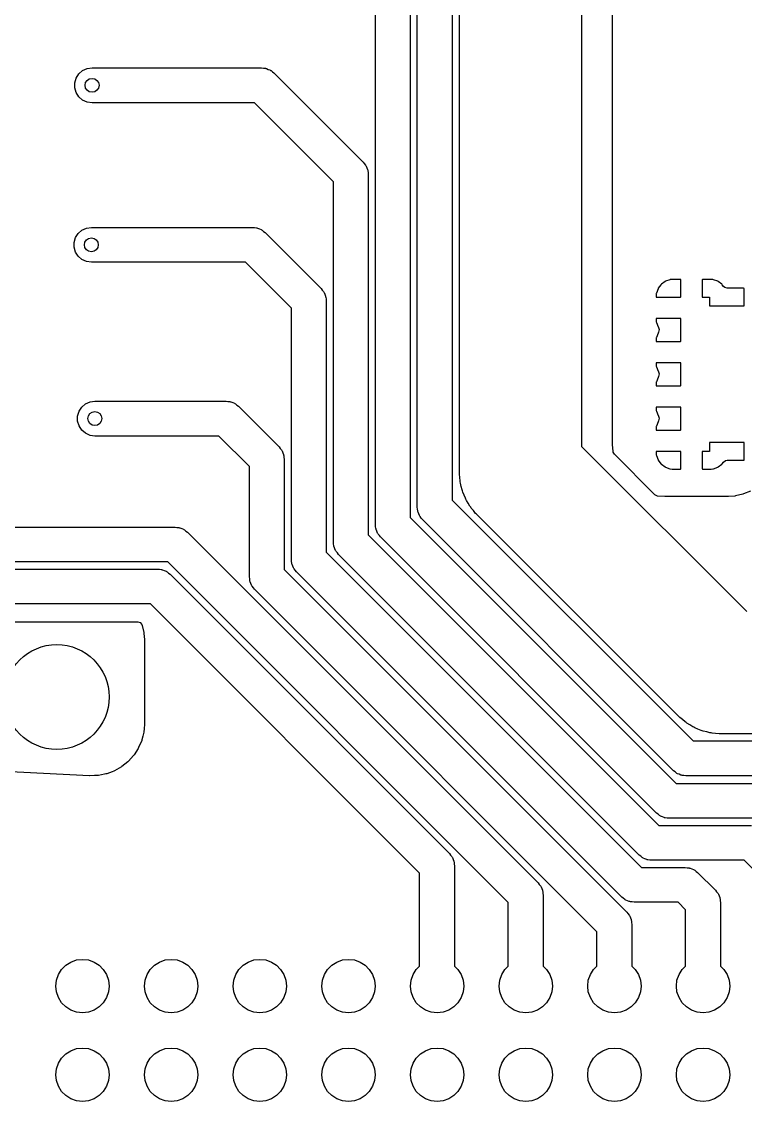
# Model space of a CAD drawing. Extents: x 3.07 to 8.82, y -4 to -1.39.
# Drawn here: x 4.621 to 5.438, y -3.81 to -2.592 of the extents above; entities that cross this region are included whole.
import ezdxf

# ---------------------------------------------------------------- set-up
doc = ezdxf.new("R2010")
doc.units = 0
doc.header["$MEASUREMENT"] = 0
doc.layers.add('BLACK', color=7, linetype='CONTINUOUS')

msp = doc.modelspace()

# ---------------------------------------------------------------- linework, layer by layer
at = {"layer": 'BLACK', "linetype": 'CONTINUOUS'}
for p, q in [((5.2529, -1.9222), (5.2529, -3.0715)), ((5.1151, -3.1), (5.1151, -1.9507)), ((5.1071, -2.3974), (5.1071, -3.1319)), ((5.0677, -3.14), (5.0677, -2.4056)), ((5.0597, -2.417), (5.0597, -3.1515)), ((5.0204, -3.1596), (5.0204, -2.4252)), ((5.288, -2.9023), (5.288, -2.5493)), ((4.6829, -2.6559), (4.6859, -2.6512)), ((4.6859, -2.6512), (4.6902, -2.6475)), ((4.6902, -2.6475), (4.6953, -2.6452)), ((4.6953, -2.6452), (4.7008, -2.6444)), ((4.7008, -2.6444), (4.8921, -2.6444)), ((4.8921, -2.6444), (4.8942, -2.6447)), ((4.8942, -2.6447), (4.8963, -2.6449)), ((4.8963, -2.6449), (4.8969, -2.6451)), ((4.8969, -2.6451), (4.8976, -2.6452)), ((4.8976, -2.6452), (4.8996, -2.6461)), ((4.8996, -2.6461), (4.9015, -2.6468)), ((4.9015, -2.6468), (4.9021, -2.6472)), ((4.9021, -2.6472), (4.9027, -2.6475)), ((4.9027, -2.6475), (4.9043, -2.6489)), ((4.9043, -2.6489), (4.906, -2.6502)), ((4.906, -2.6502), (5.0066, -2.7508)), ((4.6813, -2.6613), (4.6829, -2.6559)), ((4.6813, -2.6669), (4.6813, -2.6613)), ((4.6829, -2.6723), (4.6813, -2.6669)), ((4.6859, -2.677), (4.6829, -2.6723)), ((4.6902, -2.6807), (4.6859, -2.677)), ((4.6953, -2.683), (4.6902, -2.6807)), ((4.7008, -2.6838), (4.6953, -2.683)), ((4.8839, -2.6838), (4.7008, -2.6838)), ((4.973, -2.7728), (4.8839, -2.6838)), ((5.0066, -2.7508), (5.0079, -2.7524)), ((5.0079, -2.7524), (5.0092, -2.754)), ((5.0092, -2.754), (5.0095, -2.7547)), ((5.0095, -2.7547), (5.01, -2.7552)), ((5.01, -2.7552), (5.0107, -2.7572)), ((5.0107, -2.7572), (5.0116, -2.7591)), ((5.0116, -2.7591), (5.0117, -2.7598)), ((5.0117, -2.7598), (5.0119, -2.7605)), ((5.0119, -2.7605), (5.0121, -2.7626)), ((5.0121, -2.7626), (5.0124, -2.7647)), ((4.973, -3.1792), (4.973, -2.7728)), ((5.0124, -2.7647), (5.0124, -3.1711)), ((4.6894, -2.8274), (4.6945, -2.8251)), ((4.6945, -2.8251), (4.7, -2.8243)), ((4.7, -2.8243), (4.882, -2.8243)), ((4.882, -2.8243), (4.8841, -2.8246)), ((4.8841, -2.8246), (4.8862, -2.8248)), ((4.8862, -2.8248), (4.8868, -2.825)), ((4.8868, -2.825), (4.8875, -2.8251)), ((4.8875, -2.8251), (4.8895, -2.826)), ((4.6805, -2.8412), (4.6821, -2.8358)), ((4.6821, -2.8358), (4.6851, -2.8311)), ((4.6851, -2.8311), (4.6894, -2.8274)), ((4.8895, -2.826), (4.8914, -2.8267)), ((4.8914, -2.8267), (4.892, -2.8271)), ((4.892, -2.8271), (4.8926, -2.8274)), ((4.8926, -2.8274), (4.8942, -2.8288)), ((4.8942, -2.8288), (4.8959, -2.8301)), ((4.8959, -2.8301), (4.9592, -2.8934)), ((4.6805, -2.8468), (4.6805, -2.8412)), ((4.6821, -2.8522), (4.6805, -2.8468)), ((4.6851, -2.8569), (4.6821, -2.8522)), ((4.6894, -2.8606), (4.6851, -2.8569)), ((4.6945, -2.8629), (4.6894, -2.8606)), ((4.7, -2.8637), (4.6945, -2.8629)), ((4.8738, -2.8637), (4.7, -2.8637)), ((4.9256, -2.9155), (4.8738, -2.8637)), ((5.3471, -2.8855), (5.343, -2.8885)), ((5.3477, -2.8851), (5.3471, -2.8855)), ((5.3524, -2.8834), (5.3477, -2.8851)), ((5.353, -2.8832), (5.3524, -2.8834)), ((5.355, -2.883), (5.353, -2.8832)), ((5.3553, -2.883), (5.355, -2.883)), ((5.3646, -2.883), (5.3553, -2.883)), ((5.3649, -2.8831), (5.3646, -2.883)), ((5.3651, -2.8837), (5.3649, -2.8831)), ((5.3649, -2.8831), (5.3649, -2.8831)), ((5.3651, -2.9025), (5.3651, -2.8837)), ((5.3892, -2.8832), (5.3891, -2.8835)), ((5.3891, -2.8835), (5.3891, -2.903)), ((5.3898, -2.883), (5.3892, -2.8832)), ((5.3892, -2.8832), (5.3892, -2.8832)), ((5.399, -2.883), (5.3898, -2.883)), ((5.3992, -2.883), (5.399, -2.883)), ((5.4012, -2.8832), (5.3992, -2.883)), ((5.4018, -2.8834), (5.4012, -2.8832)), ((5.4066, -2.8851), (5.4018, -2.8834)), ((5.4072, -2.8855), (5.4066, -2.8851)), ((5.4112, -2.8885), (5.4072, -2.8855)), ((4.9592, -2.8934), (4.9605, -2.8951)), ((4.9605, -2.8951), (4.9619, -2.8967)), ((4.9619, -2.8967), (4.9622, -2.8973)), ((4.9622, -2.8973), (4.9626, -2.8979)), ((4.9626, -2.8979), (4.9633, -2.8998)), ((5.3374, -2.8984), (5.3373, -2.899)), ((5.3392, -2.8936), (5.3374, -2.8984)), ((5.3395, -2.893), (5.3392, -2.8936)), ((5.3425, -2.889), (5.3395, -2.893)), ((5.343, -2.8885), (5.3425, -2.889)), ((5.4117, -2.889), (5.4112, -2.8885)), ((5.4132, -2.891), (5.4117, -2.889)), ((5.4145, -2.8922), (5.4132, -2.891)), ((5.4172, -2.893), (5.4145, -2.8922)), ((5.4358, -2.893), (5.4172, -2.893)), ((5.4361, -2.8931), (5.4358, -2.893)), ((5.4362, -2.8931), (5.4361, -2.8931)), ((5.4364, -2.8937), (5.4362, -2.8931)), ((5.4364, -2.913), (5.4364, -2.8937)), ((4.9633, -2.8998), (4.9642, -2.9018)), ((4.9642, -2.9018), (4.9643, -2.9025)), ((4.9643, -2.9025), (4.9645, -2.9031)), ((4.9645, -2.9031), (4.9647, -2.9052)), ((4.9647, -2.9052), (4.965, -2.9073)), ((4.965, -2.9073), (4.965, -3.1907)), ((5.288, -2.9523), (5.288, -2.9023)), ((5.3371, -2.901), (5.337, -2.9012)), ((5.337, -2.9012), (5.337, -2.9023)), ((5.337, -2.9023), (5.3372, -2.9029)), ((5.3373, -2.899), (5.3371, -2.901)), ((5.3372, -2.9029), (5.3373, -2.9029)), ((5.3373, -2.9029), (5.3376, -2.903)), ((5.3376, -2.903), (5.3644, -2.903)), ((5.3644, -2.903), (5.365, -2.9028)), ((5.365, -2.9028), (5.3651, -2.9028)), ((5.3651, -2.9028), (5.3651, -2.9025)), ((5.3891, -2.903), (5.3972, -2.903)), ((5.3972, -2.903), (5.3972, -2.913)), ((4.9256, -3.1989), (4.9256, -2.9155)), ((5.3972, -2.913), (5.4364, -2.913)), ((5.3371, -2.9272), (5.337, -2.9275)), ((5.337, -2.9275), (5.337, -2.9288)), ((5.337, -2.9288), (5.3371, -2.929)), ((5.3372, -2.9272), (5.3371, -2.9272)), ((5.3371, -2.929), (5.3373, -2.931)), ((5.3378, -2.927), (5.3372, -2.9272)), ((5.3373, -2.931), (5.3374, -2.9316)), ((5.3374, -2.9316), (5.3392, -2.9364)), ((5.3646, -2.927), (5.3378, -2.927)), ((5.3649, -2.9271), (5.3646, -2.927)), ((5.3651, -2.9277), (5.3649, -2.9271)), ((5.3649, -2.9271), (5.3649, -2.9271)), ((5.3651, -2.9525), (5.3651, -2.9277)), ((5.3392, -2.9436), (5.3374, -2.9484)), ((5.3392, -2.9364), (5.3395, -2.937)), ((5.3395, -2.943), (5.3392, -2.9436)), ((5.3395, -2.937), (5.3396, -2.937)), ((5.3396, -2.943), (5.3395, -2.943)), ((5.3396, -2.937), (5.3396, -2.9371)), ((5.3396, -2.9371), (5.3397, -2.9373)), ((5.3399, -2.9424), (5.3396, -2.943)), ((5.3397, -2.9373), (5.3397, -2.9373)), ((5.3397, -2.9373), (5.3405, -2.9396)), ((5.3405, -2.9396), (5.3399, -2.9424)), ((5.288, -3.0023), (5.288, -2.9523)), ((5.3371, -2.951), (5.337, -2.9512)), ((5.337, -2.9512), (5.337, -2.9523)), ((5.337, -2.9523), (5.3372, -2.9529)), ((5.3373, -2.949), (5.3371, -2.951)), ((5.3372, -2.9529), (5.3373, -2.9529)), ((5.3374, -2.9484), (5.3373, -2.949)), ((5.3373, -2.9529), (5.3376, -2.953)), ((5.3376, -2.953), (5.3644, -2.953)), ((5.3644, -2.953), (5.365, -2.9528)), ((5.365, -2.9528), (5.3651, -2.9528)), ((5.3651, -2.9528), (5.3651, -2.9525)), ((5.3371, -2.9772), (5.337, -2.9775)), ((5.337, -2.9775), (5.337, -2.9788)), ((5.337, -2.9788), (5.3371, -2.979)), ((5.3372, -2.9772), (5.3371, -2.9772)), ((5.3371, -2.979), (5.3373, -2.981)), ((5.3378, -2.977), (5.3372, -2.9772)), ((5.3373, -2.981), (5.3374, -2.9816)), ((5.3374, -2.9816), (5.3392, -2.9864)), ((5.3646, -2.977), (5.3378, -2.977)), ((5.3649, -2.9771), (5.3646, -2.977)), ((5.3651, -2.9777), (5.3649, -2.9771)), ((5.3649, -2.9771), (5.3649, -2.9771)), ((5.3651, -3.0025), (5.3651, -2.9777)), ((5.3392, -2.9936), (5.3374, -2.9984)), ((5.3392, -2.9864), (5.3395, -2.987)), ((5.3395, -2.993), (5.3392, -2.9936)), ((5.3395, -2.987), (5.3396, -2.987)), ((5.3396, -2.993), (5.3395, -2.993)), ((5.3396, -2.987), (5.3396, -2.9871)), ((5.3396, -2.9871), (5.3397, -2.9873)), ((5.3399, -2.9924), (5.3396, -2.993)), ((5.3397, -2.9873), (5.3397, -2.9873)), ((5.3397, -2.9873), (5.3405, -2.9896)), ((5.3405, -2.9896), (5.3399, -2.9924)), ((5.288, -3.0523), (5.288, -3.0023)), ((5.3371, -3.001), (5.337, -3.0012)), ((5.337, -3.0012), (5.337, -3.0023)), ((5.337, -3.0023), (5.3372, -3.0029)), ((5.3373, -2.999), (5.3371, -3.001)), ((5.3372, -3.0029), (5.3373, -3.0029)), ((5.3374, -2.9984), (5.3373, -2.999)), ((5.3373, -3.0029), (5.3376, -3.003)), ((5.3376, -3.003), (5.3644, -3.003)), ((5.3644, -3.003), (5.365, -3.0028)), ((5.365, -3.0028), (5.3651, -3.0028)), ((5.3651, -3.0028), (5.3651, -3.0025)), ((4.6985, -3.0211), (4.704, -3.0203)), ((4.704, -3.0203), (4.852, -3.0203)), ((4.852, -3.0203), (4.8541, -3.0206)), ((4.6845, -3.0372), (4.6861, -3.0318)), ((4.6861, -3.0318), (4.6891, -3.0271)), ((4.6891, -3.0271), (4.6934, -3.0234)), ((4.6934, -3.0234), (4.6985, -3.0211)), ((4.8541, -3.0206), (4.8562, -3.0208)), ((4.8562, -3.0208), (4.8568, -3.021)), ((4.8568, -3.021), (4.8575, -3.0211)), ((4.8575, -3.0211), (4.8595, -3.022)), ((4.8595, -3.022), (4.8614, -3.0227)), ((4.8614, -3.0227), (4.862, -3.0231)), ((4.862, -3.0231), (4.8626, -3.0234)), ((4.8626, -3.0234), (4.8642, -3.0248)), ((4.8642, -3.0248), (4.8659, -3.0261)), ((4.8659, -3.0261), (4.9119, -3.072)), ((5.3371, -3.0272), (5.337, -3.0275)), ((5.337, -3.0275), (5.337, -3.0288)), ((5.337, -3.0288), (5.3371, -3.029)), ((5.3372, -3.0272), (5.3371, -3.0272)), ((5.3371, -3.029), (5.3373, -3.031)), ((5.3378, -3.027), (5.3372, -3.0272)), ((5.3373, -3.031), (5.3374, -3.0316)), ((5.3374, -3.0316), (5.3392, -3.0364)), ((5.3646, -3.027), (5.3378, -3.027)), ((5.3649, -3.0271), (5.3646, -3.027)), ((5.3651, -3.0277), (5.3649, -3.0271)), ((5.3649, -3.0271), (5.3649, -3.0271)), ((5.3651, -3.0525), (5.3651, -3.0277)), ((4.6845, -3.0428), (4.6845, -3.0372)), ((4.6861, -3.0482), (4.6845, -3.0428)), ((5.3392, -3.0436), (5.3374, -3.0484)), ((5.3392, -3.0364), (5.3395, -3.037)), ((5.3395, -3.043), (5.3392, -3.0436)), ((5.3395, -3.037), (5.3396, -3.037)), ((5.3396, -3.043), (5.3395, -3.043)), ((5.3396, -3.037), (5.3396, -3.0371)), ((5.3396, -3.0371), (5.3397, -3.0373)), ((5.3399, -3.0424), (5.3396, -3.043)), ((5.3397, -3.0373), (5.3397, -3.0373)), ((5.3397, -3.0373), (5.3405, -3.0396)), ((5.3405, -3.0396), (5.3399, -3.0424)), ((4.6891, -3.0529), (4.6861, -3.0482)), ((4.6934, -3.0566), (4.6891, -3.0529)), ((4.6985, -3.0589), (4.6934, -3.0566)), ((5.288, -3.0687), (5.288, -3.0523)), ((5.3371, -3.051), (5.337, -3.0512)), ((5.337, -3.0512), (5.337, -3.0523)), ((5.337, -3.0523), (5.3372, -3.0529)), ((5.3373, -3.049), (5.3371, -3.051)), ((5.3372, -3.0529), (5.3373, -3.0529)), ((5.3374, -3.0484), (5.3373, -3.049)), ((5.3373, -3.0529), (5.3376, -3.053)), ((5.3376, -3.053), (5.3644, -3.053)), ((5.3644, -3.053), (5.365, -3.0528)), ((5.365, -3.0528), (5.3651, -3.0528)), ((5.3651, -3.0528), (5.3651, -3.0525)), ((4.704, -3.0597), (4.6985, -3.0589)), ((4.8438, -3.0597), (4.704, -3.0597)), ((4.8783, -3.0941), (4.8438, -3.0597)), ((5.288, -3.0691), (5.288, -3.0687)), ((5.4364, -3.067), (5.3972, -3.067)), ((5.3972, -3.067), (5.3972, -3.077)), ((5.4364, -3.0864), (5.4364, -3.067)), ((4.9119, -3.072), (4.9131, -3.0737)), ((4.9131, -3.0737), (4.9145, -3.0753)), ((4.9145, -3.0753), (4.9148, -3.0759)), ((4.9148, -3.0759), (4.9152, -3.0765)), ((4.9152, -3.0765), (4.9159, -3.0785)), ((4.9159, -3.0785), (4.9168, -3.0804)), ((4.9168, -3.0804), (4.9169, -3.0811)), ((4.9169, -3.0811), (4.9172, -3.0818)), ((5.2529, -3.0715), (5.4392, -3.2577)), ((5.2887, -3.0772), (5.288, -3.0691)), ((5.2887, -3.0779), (5.2887, -3.0772)), ((5.2892, -3.0788), (5.2887, -3.0779)), ((5.2901, -3.0803), (5.2892, -3.0788)), ((5.3357, -3.1259), (5.2901, -3.0803)), ((5.3371, -3.0772), (5.337, -3.0775)), ((5.337, -3.0775), (5.337, -3.0788)), ((5.337, -3.0788), (5.3371, -3.079)), ((5.3372, -3.0772), (5.3371, -3.0772)), ((5.3371, -3.079), (5.3373, -3.081)), ((5.3378, -3.077), (5.3372, -3.0772)), ((5.3373, -3.081), (5.3374, -3.0816)), ((5.3646, -3.077), (5.3378, -3.077)), ((5.3649, -3.0771), (5.3646, -3.077)), ((5.3651, -3.0777), (5.3649, -3.0771)), ((5.3649, -3.0771), (5.3649, -3.0771)), ((5.3651, -3.0963), (5.3651, -3.0777)), ((5.3972, -3.077), (5.3891, -3.077)), ((5.3891, -3.077), (5.3891, -3.0963)), ((4.9172, -3.0818), (4.9173, -3.0839)), ((4.9173, -3.0839), (4.9176, -3.0859)), ((4.9176, -3.0859), (4.9176, -3.102)), ((5.3374, -3.0816), (5.3392, -3.0864)), ((5.3392, -3.0864), (5.3395, -3.087)), ((5.3395, -3.087), (5.3425, -3.091)), ((5.3425, -3.091), (5.343, -3.0915)), ((5.343, -3.0915), (5.3471, -3.0945)), ((5.4072, -3.0945), (5.4112, -3.0915)), ((5.4112, -3.0915), (5.4117, -3.091)), ((5.4117, -3.091), (5.4132, -3.089)), ((5.4132, -3.089), (5.4155, -3.0873)), ((5.4155, -3.0873), (5.4172, -3.087)), ((5.4172, -3.087), (5.4357, -3.087)), ((5.4357, -3.087), (5.4363, -3.0868)), ((5.4363, -3.0867), (5.4364, -3.0864)), ((5.4363, -3.0868), (5.4363, -3.0867)), ((4.8783, -3.102), (4.8783, -3.0941)), ((4.8783, -3.2185), (4.8783, -3.102)), ((4.9176, -3.102), (4.9176, -3.2103)), ((5.1152, -3.1013), (5.1151, -3.1)), ((5.1152, -3.1026), (5.1152, -3.1013)), ((5.1156, -3.1064), (5.1152, -3.1026)), ((5.3471, -3.0945), (5.3477, -3.0949)), ((5.3477, -3.0949), (5.3524, -3.0966)), ((5.3524, -3.0966), (5.353, -3.0968)), ((5.353, -3.0968), (5.355, -3.097)), ((5.355, -3.097), (5.3553, -3.097)), ((5.3553, -3.097), (5.3644, -3.097)), ((5.3644, -3.097), (5.365, -3.0968)), ((5.365, -3.0968), (5.3651, -3.0968)), ((5.3651, -3.0965), (5.3651, -3.0963)), ((5.3651, -3.0968), (5.3651, -3.0965)), ((5.3891, -3.0963), (5.3893, -3.0969)), ((5.3893, -3.0969), (5.3894, -3.0969)), ((5.3894, -3.0969), (5.3897, -3.097)), ((5.3897, -3.097), (5.399, -3.097)), ((5.399, -3.097), (5.3992, -3.097)), ((5.3992, -3.097), (5.4012, -3.0968)), ((5.4012, -3.0968), (5.4018, -3.0966)), ((5.4018, -3.0966), (5.4066, -3.0949)), ((5.4066, -3.0949), (5.4072, -3.0945)), ((5.1159, -3.1103), (5.1156, -3.1064)), ((5.1162, -3.1115), (5.1159, -3.1103)), ((5.1163, -3.1128), (5.1162, -3.1115)), ((5.1173, -3.1165), (5.1163, -3.1128)), ((5.1182, -3.1203), (5.1173, -3.1165)), ((5.1186, -3.1215), (5.1182, -3.1203)), ((5.119, -3.1228), (5.1186, -3.1215)), ((5.1205, -3.1263), (5.119, -3.1228)), ((5.1219, -3.1299), (5.1205, -3.1263)), ((5.1226, -3.131), (5.1219, -3.1299)), ((5.3362, -3.1264), (5.3357, -3.1259)), ((5.3388, -3.1273), (5.3362, -3.1264)), ((5.3469, -3.128), (5.3388, -3.1273)), ((5.3473, -3.128), (5.3469, -3.128)), ((5.4167, -3.128), (5.3473, -3.128)), ((5.4171, -3.128), (5.4167, -3.128)), ((5.4186, -3.1279), (5.4171, -3.128)), ((5.4258, -3.1273), (5.4186, -3.1279)), ((5.4266, -3.1272), (5.4258, -3.1273)), ((5.4348, -3.1252), (5.4266, -3.1272)), ((5.4356, -3.125), (5.4348, -3.1252)), ((5.4434, -3.1217), (5.4356, -3.125)), ((5.068, -3.1421), (5.0677, -3.14)), ((5.0682, -3.1442), (5.068, -3.1421)), ((5.1071, -3.1319), (5.3788, -3.4035)), ((5.1231, -3.1322), (5.1226, -3.131)), ((5.1251, -3.1355), (5.1231, -3.1322)), ((5.1271, -3.1388), (5.1251, -3.1355)), ((5.1279, -3.1398), (5.1271, -3.1388)), ((5.1286, -3.1409), (5.1279, -3.1398)), ((5.1311, -3.1438), (5.1286, -3.1409)), ((5.0597, -3.1515), (5.3597, -3.4514)), ((5.0684, -3.1449), (5.0682, -3.1442)), ((5.0685, -3.1456), (5.0684, -3.1449)), ((5.0694, -3.1475), (5.0685, -3.1456)), ((5.0701, -3.1494), (5.0694, -3.1475)), ((5.0706, -3.15), (5.0701, -3.1494)), ((5.0709, -3.1506), (5.0706, -3.15)), ((5.0722, -3.1522), (5.0709, -3.1506)), ((5.0735, -3.1539), (5.0722, -3.1522)), ((5.3567, -3.4371), (5.0735, -3.1539)), ((5.1335, -3.1469), (5.1311, -3.1438)), ((5.1344, -3.1477), (5.1335, -3.1469)), ((5.1353, -3.1487), (5.1344, -3.1477)), ((5.3619, -3.3753), (5.1353, -3.1487)), ((4.106, -3.1624), (4.7945, -3.1624)), ((4.7945, -3.1624), (4.7966, -3.1627)), ((4.7966, -3.1627), (4.7987, -3.1628)), ((4.7987, -3.1628), (4.7993, -3.1631)), ((4.7993, -3.1631), (4.8, -3.1632)), ((4.8, -3.1632), (4.802, -3.164)), ((4.802, -3.164), (4.8039, -3.1648)), ((4.8039, -3.1648), (4.8045, -3.1652)), ((4.8045, -3.1652), (4.8051, -3.1655)), ((4.8051, -3.1655), (4.8067, -3.1669)), ((5.0207, -3.1617), (5.0204, -3.1596)), ((5.0208, -3.1638), (5.0207, -3.1617)), ((5.0211, -3.1645), (5.0208, -3.1638)), ((5.0212, -3.1652), (5.0211, -3.1645)), ((5.022, -3.1671), (5.0212, -3.1652)), ((4.8067, -3.1669), (4.8084, -3.1681)), ((4.8084, -3.1681), (5.2039, -3.5636)), ((5.0124, -3.1711), (5.3401, -3.4988)), ((5.0228, -3.1691), (5.022, -3.1671)), ((5.0232, -3.1696), (5.0228, -3.1691)), ((5.0235, -3.1703), (5.0232, -3.1696)), ((5.0249, -3.1719), (5.0235, -3.1703)), ((5.0261, -3.1735), (5.0249, -3.1719)), ((5.3376, -3.485), (5.0261, -3.1735)), ((4.965, -3.1907), (5.3204, -3.5462)), ((4.9733, -3.1813), (4.973, -3.1792)), ((4.9734, -3.1834), (4.9733, -3.1813)), ((4.9737, -3.1841), (4.9734, -3.1834)), ((4.9738, -3.1848), (4.9737, -3.1841)), ((4.9747, -3.1867), (4.9738, -3.1848)), ((4.9754, -3.1887), (4.9747, -3.1867)), ((4.9758, -3.1892), (4.9754, -3.1887)), ((4.9761, -3.1899), (4.9758, -3.1892)), ((4.9775, -3.1915), (4.9761, -3.1899)), ((4.7863, -3.2017), (4.1141, -3.2017)), ((5.1703, -3.5857), (4.7863, -3.2017)), ((4.9259, -3.201), (4.9256, -3.1989)), ((4.9261, -3.2031), (4.9259, -3.201)), ((4.9788, -3.1932), (4.9775, -3.1915)), ((5.318, -3.5324), (4.9788, -3.1932)), ((4.1256, -3.2097), (4.7749, -3.2097)), ((4.7749, -3.2097), (4.777, -3.21)), ((4.777, -3.21), (4.7791, -3.2102)), ((4.7791, -3.2102), (4.7797, -3.2104)), ((4.7797, -3.2104), (4.7804, -3.2105)), ((4.7804, -3.2105), (4.7823, -3.2114)), ((4.7823, -3.2114), (4.7843, -3.2121)), ((4.7843, -3.2121), (4.7849, -3.2126)), ((4.7849, -3.2126), (4.7855, -3.2129)), ((4.7855, -3.2129), (4.7871, -3.2142)), ((4.7871, -3.2142), (4.7888, -3.2155)), ((4.9176, -3.2103), (4.9486, -3.2414)), ((4.9263, -3.2037), (4.9261, -3.2031)), ((4.9264, -3.2044), (4.9263, -3.2037)), ((4.9273, -3.2063), (4.9264, -3.2044)), ((4.928, -3.2083), (4.9273, -3.2063)), ((4.9285, -3.2089), (4.928, -3.2083)), ((4.9287, -3.2095), (4.9285, -3.2089)), ((4.9301, -3.2111), (4.9287, -3.2095)), ((4.9314, -3.2128), (4.9301, -3.2111)), ((5.2984, -3.5798), (4.9314, -3.2128)), ((4.7888, -3.2155), (5.1039, -3.5306)), ((4.8786, -3.2206), (4.8783, -3.2185)), ((4.8787, -3.2227), (4.8786, -3.2206)), ((4.8789, -3.2233), (4.8787, -3.2227)), ((4.879, -3.224), (4.8789, -3.2233)), ((4.8799, -3.226), (4.879, -3.224)), ((4.8807, -3.2279), (4.8799, -3.226)), ((4.8811, -3.2285), (4.8807, -3.2279)), ((4.8814, -3.2291), (4.8811, -3.2285)), ((4.8828, -3.2307), (4.8814, -3.2291)), ((4.884, -3.2324), (4.8828, -3.2307)), ((4.9208, -3.2692), (4.884, -3.2324)), ((4.7667, -3.2491), (4.1337, -3.2491)), ((5.0703, -3.5527), (4.7667, -3.2491)), ((4.9486, -3.2414), (4.9486, -3.2414)), ((4.9486, -3.2414), (5.3039, -3.5966)), ((4.1441, -3.2691), (4.7523, -3.2691)), ((4.7523, -3.2691), (4.755, -3.2699)), ((4.755, -3.2699), (4.7569, -3.2722)), ((4.7569, -3.2722), (4.757, -3.2724)), ((4.757, -3.2724), (4.7572, -3.2732)), ((4.7572, -3.2732), (4.7592, -3.2814)), ((5.2703, -3.6187), (4.9208, -3.2692)), ((4.9208, -3.2692), (4.9208, -3.2692)), ((4.7592, -3.2814), (4.7593, -3.2822)), ((4.7593, -3.2822), (4.7598, -3.289)), ((4.7598, -3.289), (4.76, -3.2909)), ((4.76, -3.2909), (4.76, -3.2913)), ((4.76, -3.2913), (4.76, -3.3837)), ((4.76, -3.3841), (4.7595, -3.3904)), ((4.76, -3.3837), (4.76, -3.3841)), ((5.3629, -3.3762), (5.3619, -3.3753)), ((5.3638, -3.3771), (5.3629, -3.3762)), ((5.3668, -3.3795), (5.3638, -3.3771)), ((5.3697, -3.3821), (5.3668, -3.3795)), ((5.3708, -3.3828), (5.3697, -3.3821)), ((5.3718, -3.3836), (5.3708, -3.3828)), ((5.3752, -3.3855), (5.3718, -3.3836)), ((5.3784, -3.3875), (5.3752, -3.3855)), ((4.7591, -3.3938), (4.7581, -3.3981)), ((4.7593, -3.393), (4.7591, -3.3938)), ((4.7595, -3.3904), (4.7593, -3.393)), ((5.3796, -3.3881), (5.3784, -3.3875)), ((5.3807, -3.3887), (5.3796, -3.3881)), ((5.3843, -3.3901), (5.3807, -3.3887)), ((5.3879, -3.3917), (5.3843, -3.3901)), ((5.3891, -3.392), (5.3879, -3.3917)), ((5.3903, -3.3925), (5.3891, -3.392)), ((5.3941, -3.3933), (5.3903, -3.3925)), ((5.3978, -3.3943), (5.3941, -3.3933)), ((5.3991, -3.3945), (5.3978, -3.3943)), ((5.4004, -3.3948), (5.3991, -3.3945)), ((5.4042, -3.395), (5.4004, -3.3948)), ((5.4081, -3.3955), (5.4042, -3.395)), ((5.4093, -3.3954), (5.4081, -3.3955)), ((5.4106, -3.3955), (5.4093, -3.3954)), ((5.7703, -3.3955), (5.4106, -3.3955)), ((4.7568, -3.4031), (4.7533, -3.4111)), ((4.757, -3.4023), (4.7568, -3.4031)), ((4.7581, -3.3981), (4.757, -3.4023)), ((5.3788, -3.4035), (5.582, -3.4035)), ((4.7477, -3.4199), (4.7419, -3.4264)), ((4.7482, -3.4192), (4.7477, -3.4199)), ((4.7529, -3.4119), (4.7482, -3.4192)), ((4.7533, -3.4111), (4.7529, -3.4119)), ((4.6978, -3.4429), (4.5097, -3.4335)), ((4.7339, -3.4329), (4.7262, -3.4372)), ((4.7345, -3.4325), (4.7339, -3.4329)), ((4.7413, -3.427), (4.7345, -3.4325)), ((4.7419, -3.4264), (4.7413, -3.427)), ((4.6982, -3.4429), (4.6978, -3.4429)), ((4.7035, -3.4427), (4.6982, -3.4429)), ((4.7071, -3.4426), (4.7035, -3.4427)), ((4.7079, -3.4425), (4.7071, -3.4426)), ((4.7149, -3.4412), (4.7079, -3.4425)), ((4.7165, -3.4408), (4.7149, -3.4412)), ((4.7173, -3.4406), (4.7165, -3.4408)), ((4.7235, -3.4383), (4.7173, -3.4406)), ((4.7255, -3.4376), (4.7235, -3.4383)), ((4.7262, -3.4372), (4.7255, -3.4376)), ((5.3584, -3.4384), (5.3567, -3.4371)), ((5.36, -3.4398), (5.3584, -3.4384)), ((5.3606, -3.4401), (5.36, -3.4398)), ((5.3612, -3.4405), (5.3606, -3.4401)), ((5.3632, -3.4412), (5.3612, -3.4405)), ((5.3651, -3.4421), (5.3632, -3.4412)), ((5.3658, -3.4422), (5.3651, -3.4421)), ((5.3664, -3.4424), (5.3658, -3.4422)), ((5.3685, -3.4426), (5.3664, -3.4424)), ((5.3706, -3.4429), (5.3685, -3.4426)), ((5.5738, -3.4429), (5.3706, -3.4429)), ((5.3597, -3.4514), (5.5111, -3.4514)), ((5.3393, -3.4863), (5.3376, -3.485)), ((5.3409, -3.4877), (5.3393, -3.4863)), ((5.3415, -3.488), (5.3409, -3.4877)), ((5.3421, -3.4884), (5.3415, -3.488)), ((5.3441, -3.4891), (5.3421, -3.4884)), ((5.346, -3.49), (5.3441, -3.4891)), ((5.3467, -3.4901), (5.346, -3.49)), ((5.3473, -3.4903), (5.3467, -3.4901)), ((5.3494, -3.4905), (5.3473, -3.4903)), ((5.3515, -3.4908), (5.3494, -3.4905)), ((5.5029, -3.4908), (5.3515, -3.4908)), ((5.3401, -3.4988), (5.4445, -3.4988)), ((5.1039, -3.5306), (5.1052, -3.5323)), ((5.1052, -3.5323), (5.1066, -3.5339)), ((5.1066, -3.5339), (5.1069, -3.5345)), ((5.1069, -3.5345), (5.1073, -3.5351)), ((5.1073, -3.5351), (5.108, -3.5371)), ((5.108, -3.5371), (5.1089, -3.539)), ((5.1089, -3.539), (5.109, -3.5397)), ((5.109, -3.5397), (5.1092, -3.5404)), ((5.1092, -3.5404), (5.1094, -3.5425)), ((5.1094, -3.5425), (5.1097, -3.5445)), ((5.3197, -3.5337), (5.318, -3.5324)), ((5.3213, -3.535), (5.3197, -3.5337)), ((5.3219, -3.5353), (5.3213, -3.535)), ((5.3225, -3.5357), (5.3219, -3.5353)), ((5.3244, -3.5365), (5.3225, -3.5357)), ((5.3264, -3.5374), (5.3244, -3.5365)), ((5.3271, -3.5375), (5.3264, -3.5374)), ((5.3277, -3.5377), (5.3271, -3.5375)), ((5.3298, -3.5379), (5.3277, -3.5377)), ((5.3319, -3.5382), (5.3298, -3.5379)), ((5.4363, -3.5382), (5.3319, -3.5382)), ((5.4703, -3.5722), (5.4363, -3.5382)), ((5.0703, -3.6574), (5.0703, -3.5527)), ((5.1097, -3.5445), (5.1097, -3.6574)), ((5.3204, -3.5462), (5.37, -3.5462)), ((5.37, -3.5462), (5.3721, -3.5465)), ((5.3721, -3.5465), (5.3742, -3.5466)), ((5.3742, -3.5466), (5.3748, -3.5469)), ((5.3748, -3.5469), (5.3755, -3.547)), ((5.3755, -3.547), (5.3775, -3.5478)), ((5.3775, -3.5478), (5.3794, -3.5486)), ((5.3794, -3.5486), (5.38, -3.549)), ((5.38, -3.549), (5.3806, -3.5493)), ((5.3806, -3.5493), (5.3822, -3.5507)), ((5.3822, -3.5507), (5.3839, -3.5519)), ((5.3839, -3.5519), (5.4039, -3.5719)), ((5.2039, -3.5636), (5.2052, -3.5653)), ((5.2052, -3.5653), (5.2066, -3.5669)), ((5.2066, -3.5669), (5.2069, -3.5675)), ((5.2069, -3.5675), (5.2073, -3.5681)), ((5.2073, -3.5681), (5.208, -3.5701)), ((5.208, -3.5701), (5.2089, -3.572)), ((5.2089, -3.572), (5.209, -3.5727)), ((5.209, -3.5727), (5.2092, -3.5734)), ((5.2092, -3.5734), (5.2094, -3.5755)), ((5.2094, -3.5755), (5.2097, -3.5775)), ((5.2097, -3.5775), (5.2097, -3.6574)), ((5.3, -3.581), (5.2984, -3.5798)), ((5.4039, -3.5719), (5.4052, -3.5736)), ((5.4052, -3.5736), (5.4066, -3.5752)), ((5.4066, -3.5752), (5.4069, -3.5758)), ((5.4069, -3.5758), (5.4073, -3.5764)), ((5.4073, -3.5764), (5.408, -3.5784)), ((5.408, -3.5784), (5.4089, -3.5803)), ((5.4089, -3.5803), (5.409, -3.581)), ((5.1703, -3.6574), (5.1703, -3.5857)), ((5.3016, -3.5824), (5.3, -3.581)), ((5.3023, -3.5827), (5.3016, -3.5824)), ((5.3028, -3.5831), (5.3023, -3.5827)), ((5.3048, -3.5839), (5.3028, -3.5831)), ((5.3067, -3.5847), (5.3048, -3.5839)), ((5.3074, -3.5848), (5.3067, -3.5847)), ((5.3081, -3.5851), (5.3074, -3.5848)), ((5.3102, -3.5852), (5.3081, -3.5851)), ((5.3123, -3.5855), (5.3102, -3.5852)), ((5.3618, -3.5855), (5.3123, -3.5855)), ((5.3703, -3.594), (5.3618, -3.5855)), ((5.409, -3.581), (5.4092, -3.5817)), ((5.4092, -3.5817), (5.4094, -3.5838)), ((5.4094, -3.5838), (5.4097, -3.5858)), ((5.4097, -3.5858), (5.4097, -3.6574)), ((5.3039, -3.5966), (5.3052, -3.5983)), ((5.3052, -3.5983), (5.3066, -3.5999)), ((5.3066, -3.5999), (5.3069, -3.6006)), ((5.3069, -3.6006), (5.3073, -3.6011)), ((5.3073, -3.6011), (5.308, -3.6031)), ((5.308, -3.6031), (5.3089, -3.605)), ((5.3703, -3.6574), (5.3703, -3.594)), ((5.3089, -3.605), (5.309, -3.6057)), ((5.309, -3.6057), (5.3092, -3.6064)), ((5.3092, -3.6064), (5.3094, -3.6085)), ((5.3094, -3.6085), (5.3097, -3.6106)), ((5.3097, -3.6106), (5.3097, -3.6574)), ((5.2703, -3.6574), (5.2703, -3.6187)), ((4.6712, -3.6565), (4.6769, -3.6529)), ((4.6769, -3.6529), (4.6833, -3.6506)), ((4.6833, -3.6506), (4.69, -3.6499)), ((4.69, -3.6499), (4.6967, -3.6506)), ((4.6967, -3.6506), (4.7031, -3.6529)), ((4.7031, -3.6529), (4.7088, -3.6565)), ((4.7712, -3.6565), (4.7769, -3.6529)), ((4.7769, -3.6529), (4.7833, -3.6506)), ((4.7833, -3.6506), (4.79, -3.6499)), ((4.79, -3.6499), (4.7967, -3.6506)), ((4.7967, -3.6506), (4.8031, -3.6529)), ((4.8031, -3.6529), (4.8088, -3.6565)), ((4.8712, -3.6565), (4.8769, -3.6529)), ((4.8769, -3.6529), (4.8833, -3.6506)), ((4.8833, -3.6506), (4.89, -3.6499)), ((4.89, -3.6499), (4.8967, -3.6506)), ((4.8967, -3.6506), (4.9031, -3.6529)), ((4.9031, -3.6529), (4.9088, -3.6565)), ((4.9712, -3.6565), (4.9769, -3.6529)), ((4.9769, -3.6529), (4.9833, -3.6506)), ((4.9833, -3.6506), (4.99, -3.6499)), ((4.99, -3.6499), (4.9967, -3.6506)), ((4.9967, -3.6506), (5.0031, -3.6529)), ((5.0031, -3.6529), (5.0088, -3.6565)), ((4.6629, -3.6669), (4.6665, -3.6612)), ((4.6665, -3.6612), (4.6712, -3.6565)), ((4.7088, -3.6565), (4.7135, -3.6612)), ((4.7135, -3.6612), (4.7171, -3.6669)), ((4.7629, -3.6669), (4.7665, -3.6612)), ((4.7665, -3.6612), (4.7712, -3.6565)), ((4.8088, -3.6565), (4.8135, -3.6612)), ((4.8135, -3.6612), (4.8171, -3.6669)), ((4.8629, -3.6669), (4.8665, -3.6612)), ((4.8665, -3.6612), (4.8712, -3.6565)), ((4.9088, -3.6565), (4.9135, -3.6612)), ((4.9135, -3.6612), (4.9171, -3.6669)), ((4.9629, -3.6669), (4.9665, -3.6612)), ((4.9665, -3.6612), (4.9712, -3.6565)), ((5.0088, -3.6565), (5.0135, -3.6612)), ((5.0135, -3.6612), (5.0171, -3.6669)), ((5.0629, -3.6669), (5.0665, -3.6612)), ((5.0665, -3.6612), (5.0703, -3.6574)), ((5.1097, -3.6574), (5.1135, -3.6612)), ((5.1135, -3.6612), (5.1171, -3.6669)), ((5.1629, -3.6669), (5.1665, -3.6612)), ((5.1665, -3.6612), (5.1703, -3.6574)), ((5.2097, -3.6574), (5.2135, -3.6612)), ((5.2135, -3.6612), (5.2171, -3.6669)), ((5.2629, -3.6669), (5.2665, -3.6612)), ((5.2665, -3.6612), (5.2703, -3.6574)), ((5.3097, -3.6574), (5.3135, -3.6612)), ((5.3135, -3.6612), (5.3171, -3.6669)), ((5.3629, -3.6669), (5.3665, -3.6612)), ((5.3665, -3.6612), (5.3703, -3.6574)), ((5.4097, -3.6574), (5.4135, -3.6612)), ((5.4135, -3.6612), (5.4171, -3.6669)), ((4.6599, -3.68), (4.6606, -3.6733)), ((4.6606, -3.6733), (4.6629, -3.6669)), ((4.7171, -3.6669), (4.7194, -3.6733)), ((4.7194, -3.6733), (4.7201, -3.68)), ((4.7599, -3.68), (4.7606, -3.6733)), ((4.7606, -3.6733), (4.7629, -3.6669)), ((4.8171, -3.6669), (4.8194, -3.6733)), ((4.8194, -3.6733), (4.8201, -3.68)), ((4.8599, -3.68), (4.8606, -3.6733)), ((4.8606, -3.6733), (4.8629, -3.6669)), ((4.9171, -3.6669), (4.9194, -3.6733)), ((4.9194, -3.6733), (4.9201, -3.68)), ((4.9599, -3.68), (4.9606, -3.6733)), ((4.9606, -3.6733), (4.9629, -3.6669)), ((5.0171, -3.6669), (5.0194, -3.6733)), ((5.0194, -3.6733), (5.0201, -3.68)), ((5.0599, -3.68), (5.0606, -3.6733)), ((5.0606, -3.6733), (5.0629, -3.6669)), ((5.1171, -3.6669), (5.1194, -3.6733)), ((5.1194, -3.6733), (5.1201, -3.68)), ((5.1599, -3.68), (5.1606, -3.6733)), ((5.1606, -3.6733), (5.1629, -3.6669)), ((5.2171, -3.6669), (5.2194, -3.6733)), ((5.2194, -3.6733), (5.2201, -3.68)), ((5.2599, -3.68), (5.2606, -3.6733)), ((5.2606, -3.6733), (5.2629, -3.6669)), ((5.3171, -3.6669), (5.3194, -3.6733)), ((5.3194, -3.6733), (5.3201, -3.68)), ((5.3599, -3.68), (5.3606, -3.6733)), ((5.3606, -3.6733), (5.3629, -3.6669)), ((5.4171, -3.6669), (5.4194, -3.6733)), ((5.4194, -3.6733), (5.4201, -3.68)), ((4.6606, -3.6867), (4.6599, -3.68)), ((4.6629, -3.6931), (4.6606, -3.6867)), ((4.7194, -3.6867), (4.7171, -3.6931)), ((4.7201, -3.68), (4.7194, -3.6867)), ((4.7606, -3.6867), (4.7599, -3.68)), ((4.7629, -3.6931), (4.7606, -3.6867)), ((4.8194, -3.6867), (4.8171, -3.6931)), ((4.8201, -3.68), (4.8194, -3.6867)), ((4.8606, -3.6867), (4.8599, -3.68)), ((4.8629, -3.6931), (4.8606, -3.6867)), ((4.9194, -3.6867), (4.9171, -3.6931)), ((4.9201, -3.68), (4.9194, -3.6867)), ((4.9606, -3.6867), (4.9599, -3.68)), ((4.9629, -3.6931), (4.9606, -3.6867)), ((5.0194, -3.6867), (5.0171, -3.6931)), ((5.0201, -3.68), (5.0194, -3.6867)), ((5.0606, -3.6867), (5.0599, -3.68)), ((5.0629, -3.6931), (5.0606, -3.6867)), ((5.1194, -3.6867), (5.1171, -3.6931)), ((5.1201, -3.68), (5.1194, -3.6867)), ((5.1606, -3.6867), (5.1599, -3.68)), ((5.1629, -3.6931), (5.1606, -3.6867)), ((5.2194, -3.6867), (5.2171, -3.6931)), ((5.2201, -3.68), (5.2194, -3.6867)), ((5.2606, -3.6867), (5.2599, -3.68)), ((5.2629, -3.6931), (5.2606, -3.6867)), ((5.3194, -3.6867), (5.3171, -3.6931)), ((5.3201, -3.68), (5.3194, -3.6867)), ((5.3606, -3.6867), (5.3599, -3.68)), ((5.3629, -3.6931), (5.3606, -3.6867)), ((5.4194, -3.6867), (5.4171, -3.6931)), ((5.4201, -3.68), (5.4194, -3.6867)), ((4.6665, -3.6988), (4.6629, -3.6931)), ((4.6712, -3.7035), (4.6665, -3.6988)), ((4.7135, -3.6988), (4.7088, -3.7035)), ((4.7171, -3.6931), (4.7135, -3.6988)), ((4.7665, -3.6988), (4.7629, -3.6931)), ((4.7712, -3.7035), (4.7665, -3.6988)), ((4.8135, -3.6988), (4.8088, -3.7035)), ((4.8171, -3.6931), (4.8135, -3.6988)), ((4.8665, -3.6988), (4.8629, -3.6931)), ((4.8712, -3.7035), (4.8665, -3.6988)), ((4.9135, -3.6988), (4.9088, -3.7035)), ((4.9171, -3.6931), (4.9135, -3.6988)), ((4.9665, -3.6988), (4.9629, -3.6931)), ((4.9712, -3.7035), (4.9665, -3.6988)), ((5.0135, -3.6988), (5.0088, -3.7035)), ((5.0171, -3.6931), (5.0135, -3.6988)), ((5.0665, -3.6988), (5.0629, -3.6931)), ((5.0712, -3.7035), (5.0665, -3.6988)), ((5.1135, -3.6988), (5.1088, -3.7035)), ((5.1171, -3.6931), (5.1135, -3.6988)), ((5.1665, -3.6988), (5.1629, -3.6931)), ((5.1712, -3.7035), (5.1665, -3.6988)), ((5.2135, -3.6988), (5.2088, -3.7035)), ((5.2171, -3.6931), (5.2135, -3.6988)), ((5.2665, -3.6988), (5.2629, -3.6931)), ((5.2712, -3.7035), (5.2665, -3.6988)), ((5.3135, -3.6988), (5.3088, -3.7035)), ((5.3171, -3.6931), (5.3135, -3.6988)), ((5.3665, -3.6988), (5.3629, -3.6931)), ((5.3712, -3.7035), (5.3665, -3.6988)), ((5.4135, -3.6988), (5.4088, -3.7035)), ((5.4171, -3.6931), (5.4135, -3.6988)), ((4.6769, -3.7071), (4.6712, -3.7035)), ((4.6833, -3.7094), (4.6769, -3.7071)), ((4.69, -3.7101), (4.6833, -3.7094)), ((4.6967, -3.7094), (4.69, -3.7101)), ((4.7031, -3.7071), (4.6967, -3.7094)), ((4.7088, -3.7035), (4.7031, -3.7071)), ((4.7769, -3.7071), (4.7712, -3.7035)), ((4.7833, -3.7094), (4.7769, -3.7071)), ((4.79, -3.7101), (4.7833, -3.7094)), ((4.7967, -3.7094), (4.79, -3.7101)), ((4.8031, -3.7071), (4.7967, -3.7094)), ((4.8088, -3.7035), (4.8031, -3.7071)), ((4.8769, -3.7071), (4.8712, -3.7035)), ((4.8833, -3.7094), (4.8769, -3.7071)), ((4.89, -3.7101), (4.8833, -3.7094)), ((4.8967, -3.7094), (4.89, -3.7101)), ((4.9031, -3.7071), (4.8967, -3.7094)), ((4.9088, -3.7035), (4.9031, -3.7071)), ((4.9769, -3.7071), (4.9712, -3.7035)), ((4.9833, -3.7094), (4.9769, -3.7071)), ((4.99, -3.7101), (4.9833, -3.7094)), ((4.9967, -3.7094), (4.99, -3.7101)), ((5.0031, -3.7071), (4.9967, -3.7094)), ((5.0088, -3.7035), (5.0031, -3.7071)), ((5.0769, -3.7071), (5.0712, -3.7035)), ((5.0833, -3.7094), (5.0769, -3.7071)), ((5.09, -3.7101), (5.0833, -3.7094)), ((5.0967, -3.7094), (5.09, -3.7101)), ((5.1031, -3.7071), (5.0967, -3.7094)), ((5.1088, -3.7035), (5.1031, -3.7071)), ((5.1769, -3.7071), (5.1712, -3.7035)), ((5.1833, -3.7094), (5.1769, -3.7071)), ((5.19, -3.7101), (5.1833, -3.7094)), ((5.1967, -3.7094), (5.19, -3.7101)), ((5.2031, -3.7071), (5.1967, -3.7094)), ((5.2088, -3.7035), (5.2031, -3.7071)), ((5.2769, -3.7071), (5.2712, -3.7035)), ((5.2833, -3.7094), (5.2769, -3.7071)), ((5.29, -3.7101), (5.2833, -3.7094)), ((5.2967, -3.7094), (5.29, -3.7101)), ((5.3031, -3.7071), (5.2967, -3.7094)), ((5.3088, -3.7035), (5.3031, -3.7071)), ((5.3769, -3.7071), (5.3712, -3.7035)), ((5.3833, -3.7094), (5.3769, -3.7071)), ((5.39, -3.7101), (5.3833, -3.7094)), ((5.3967, -3.7094), (5.39, -3.7101)), ((5.4031, -3.7071), (5.3967, -3.7094)), ((5.4088, -3.7035), (5.4031, -3.7071)), ((4.6769, -3.7529), (4.6833, -3.7506)), ((4.6833, -3.7506), (4.69, -3.7499)), ((4.69, -3.7499), (4.6967, -3.7506)), ((4.6967, -3.7506), (4.7031, -3.7529)), ((4.7769, -3.7529), (4.7833, -3.7506)), ((4.7833, -3.7506), (4.79, -3.7499)), ((4.79, -3.7499), (4.7967, -3.7506)), ((4.7967, -3.7506), (4.8031, -3.7529)), ((4.8769, -3.7529), (4.8833, -3.7506)), ((4.8833, -3.7506), (4.89, -3.7499)), ((4.89, -3.7499), (4.8967, -3.7506)), ((4.8967, -3.7506), (4.9031, -3.7529)), ((4.9769, -3.7529), (4.9833, -3.7506)), ((4.9833, -3.7506), (4.99, -3.7499)), ((4.99, -3.7499), (4.9967, -3.7506)), ((4.9967, -3.7506), (5.0031, -3.7529)), ((5.0769, -3.7529), (5.0833, -3.7506)), ((5.0833, -3.7506), (5.09, -3.7499)), ((5.09, -3.7499), (5.0967, -3.7506)), ((5.0967, -3.7506), (5.1031, -3.7529)), ((5.1769, -3.7529), (5.1833, -3.7506)), ((5.1833, -3.7506), (5.19, -3.7499)), ((5.19, -3.7499), (5.1967, -3.7506)), ((5.1967, -3.7506), (5.2031, -3.7529)), ((5.2769, -3.7529), (5.2833, -3.7506)), ((5.2833, -3.7506), (5.29, -3.7499)), ((5.29, -3.7499), (5.2967, -3.7506)), ((5.2967, -3.7506), (5.3031, -3.7529)), ((5.3769, -3.7529), (5.3833, -3.7506)), ((5.3833, -3.7506), (5.39, -3.7499)), ((5.39, -3.7499), (5.3967, -3.7506)), ((5.3967, -3.7506), (5.4031, -3.7529)), ((4.6629, -3.7669), (4.6665, -3.7612)), ((4.6665, -3.7612), (4.6712, -3.7565)), ((4.6712, -3.7565), (4.6769, -3.7529)), ((4.7031, -3.7529), (4.7088, -3.7565)), ((4.7088, -3.7565), (4.7135, -3.7612)), ((4.7135, -3.7612), (4.7171, -3.7669)), ((4.7629, -3.7669), (4.7665, -3.7612)), ((4.7665, -3.7612), (4.7712, -3.7565)), ((4.7712, -3.7565), (4.7769, -3.7529)), ((4.8031, -3.7529), (4.8088, -3.7565)), ((4.8088, -3.7565), (4.8135, -3.7612)), ((4.8135, -3.7612), (4.8171, -3.7669)), ((4.8629, -3.7669), (4.8665, -3.7612)), ((4.8665, -3.7612), (4.8712, -3.7565)), ((4.8712, -3.7565), (4.8769, -3.7529)), ((4.9031, -3.7529), (4.9088, -3.7565)), ((4.9088, -3.7565), (4.9135, -3.7612)), ((4.9135, -3.7612), (4.9171, -3.7669)), ((4.9629, -3.7669), (4.9665, -3.7612)), ((4.9665, -3.7612), (4.9712, -3.7565)), ((4.9712, -3.7565), (4.9769, -3.7529)), ((5.0031, -3.7529), (5.0088, -3.7565)), ((5.0088, -3.7565), (5.0135, -3.7612)), ((5.0135, -3.7612), (5.0171, -3.7669)), ((5.0629, -3.7669), (5.0665, -3.7612)), ((5.0665, -3.7612), (5.0712, -3.7565)), ((5.0712, -3.7565), (5.0769, -3.7529)), ((5.1031, -3.7529), (5.1088, -3.7565)), ((5.1088, -3.7565), (5.1135, -3.7612)), ((5.1135, -3.7612), (5.1171, -3.7669)), ((5.1629, -3.7669), (5.1665, -3.7612)), ((5.1665, -3.7612), (5.1712, -3.7565)), ((5.1712, -3.7565), (5.1769, -3.7529)), ((5.2031, -3.7529), (5.2088, -3.7565)), ((5.2088, -3.7565), (5.2135, -3.7612)), ((5.2135, -3.7612), (5.2171, -3.7669)), ((5.2629, -3.7669), (5.2665, -3.7612)), ((5.2665, -3.7612), (5.2712, -3.7565)), ((5.2712, -3.7565), (5.2769, -3.7529)), ((5.3031, -3.7529), (5.3088, -3.7565)), ((5.3088, -3.7565), (5.3135, -3.7612)), ((5.3135, -3.7612), (5.3171, -3.7669)), ((5.3629, -3.7669), (5.3665, -3.7612)), ((5.3665, -3.7612), (5.3712, -3.7565)), ((5.3712, -3.7565), (5.3769, -3.7529)), ((5.4031, -3.7529), (5.4088, -3.7565)), ((5.4088, -3.7565), (5.4135, -3.7612)), ((5.4135, -3.7612), (5.4171, -3.7669)), ((4.6599, -3.78), (4.6606, -3.7733)), ((4.6606, -3.7733), (4.6629, -3.7669)), ((4.7171, -3.7669), (4.7194, -3.7733)), ((4.7194, -3.7733), (4.7201, -3.78)), ((4.7599, -3.78), (4.7606, -3.7733)), ((4.7606, -3.7733), (4.7629, -3.7669)), ((4.8171, -3.7669), (4.8194, -3.7733)), ((4.8194, -3.7733), (4.8201, -3.78)), ((4.8599, -3.78), (4.8606, -3.7733)), ((4.8606, -3.7733), (4.8629, -3.7669)), ((4.9171, -3.7669), (4.9194, -3.7733)), ((4.9194, -3.7733), (4.9201, -3.78)), ((4.9599, -3.78), (4.9606, -3.7733)), ((4.9606, -3.7733), (4.9629, -3.7669)), ((5.0171, -3.7669), (5.0194, -3.7733)), ((5.0194, -3.7733), (5.0201, -3.78)), ((5.0599, -3.78), (5.0606, -3.7733)), ((5.0606, -3.7733), (5.0629, -3.7669)), ((5.1171, -3.7669), (5.1194, -3.7733)), ((5.1194, -3.7733), (5.1201, -3.78)), ((5.1599, -3.78), (5.1606, -3.7733)), ((5.1606, -3.7733), (5.1629, -3.7669)), ((5.2171, -3.7669), (5.2194, -3.7733)), ((5.2194, -3.7733), (5.2201, -3.78)), ((5.2599, -3.78), (5.2606, -3.7733)), ((5.2606, -3.7733), (5.2629, -3.7669)), ((5.3171, -3.7669), (5.3194, -3.7733)), ((5.3194, -3.7733), (5.3201, -3.78)), ((5.3599, -3.78), (5.3606, -3.7733)), ((5.3606, -3.7733), (5.3629, -3.7669)), ((5.4171, -3.7669), (5.4194, -3.7733)), ((5.4194, -3.7733), (5.4201, -3.78)), ((4.6606, -3.7867), (4.6599, -3.78)), ((4.6629, -3.7931), (4.6606, -3.7867)), ((4.7194, -3.7867), (4.7171, -3.7931)), ((4.7201, -3.78), (4.7194, -3.7867)), ((4.7606, -3.7867), (4.7599, -3.78)), ((4.7629, -3.7931), (4.7606, -3.7867)), ((4.8194, -3.7867), (4.8171, -3.7931)), ((4.8201, -3.78), (4.8194, -3.7867)), ((4.8606, -3.7867), (4.8599, -3.78)), ((4.8629, -3.7931), (4.8606, -3.7867)), ((4.9194, -3.7867), (4.9171, -3.7931)), ((4.9201, -3.78), (4.9194, -3.7867)), ((4.9606, -3.7867), (4.9599, -3.78)), ((4.9629, -3.7931), (4.9606, -3.7867)), ((5.0194, -3.7867), (5.0171, -3.7931)), ((5.0201, -3.78), (5.0194, -3.7867)), ((5.0606, -3.7867), (5.0599, -3.78)), ((5.0629, -3.7931), (5.0606, -3.7867)), ((5.1194, -3.7867), (5.1171, -3.7931)), ((5.1201, -3.78), (5.1194, -3.7867)), ((5.1606, -3.7867), (5.1599, -3.78)), ((5.1629, -3.7931), (5.1606, -3.7867)), ((5.2194, -3.7867), (5.2171, -3.7931)), ((5.2201, -3.78), (5.2194, -3.7867)), ((5.2606, -3.7867), (5.2599, -3.78)), ((5.2629, -3.7931), (5.2606, -3.7867)), ((5.3194, -3.7867), (5.3171, -3.7931)), ((5.3201, -3.78), (5.3194, -3.7867)), ((5.3606, -3.7867), (5.3599, -3.78)), ((5.3629, -3.7931), (5.3606, -3.7867)), ((5.4194, -3.7867), (5.4171, -3.7931)), ((5.4201, -3.78), (5.4194, -3.7867)), ((4.6665, -3.7988), (4.6629, -3.7931)), ((4.6712, -3.8035), (4.6665, -3.7988)), ((4.7135, -3.7988), (4.7088, -3.8035)), ((4.7171, -3.7931), (4.7135, -3.7988)), ((4.7665, -3.7988), (4.7629, -3.7931)), ((4.7712, -3.8035), (4.7665, -3.7988)), ((4.8135, -3.7988), (4.8088, -3.8035)), ((4.8171, -3.7931), (4.8135, -3.7988)), ((4.8665, -3.7988), (4.8629, -3.7931)), ((4.8712, -3.8035), (4.8665, -3.7988)), ((4.9135, -3.7988), (4.9088, -3.8035)), ((4.9171, -3.7931), (4.9135, -3.7988)), ((4.9665, -3.7988), (4.9629, -3.7931)), ((4.9712, -3.8035), (4.9665, -3.7988)), ((5.0135, -3.7988), (5.0088, -3.8035)), ((5.0171, -3.7931), (5.0135, -3.7988)), ((5.0665, -3.7988), (5.0629, -3.7931)), ((5.0712, -3.8035), (5.0665, -3.7988)), ((5.1135, -3.7988), (5.1088, -3.8035)), ((5.1171, -3.7931), (5.1135, -3.7988)), ((5.1665, -3.7988), (5.1629, -3.7931)), ((5.1712, -3.8035), (5.1665, -3.7988)), ((5.2135, -3.7988), (5.2088, -3.8035)), ((5.2171, -3.7931), (5.2135, -3.7988)), ((5.2665, -3.7988), (5.2629, -3.7931)), ((5.2712, -3.8035), (5.2665, -3.7988)), ((5.3135, -3.7988), (5.3088, -3.8035)), ((5.3171, -3.7931), (5.3135, -3.7988)), ((5.3665, -3.7988), (5.3629, -3.7931)), ((5.3712, -3.8035), (5.3665, -3.7988)), ((5.4135, -3.7988), (5.4088, -3.8035)), ((5.4171, -3.7931), (5.4135, -3.7988)), ((4.6769, -3.8071), (4.6712, -3.8035)), ((4.6833, -3.8094), (4.6769, -3.8071)), ((4.69, -3.8101), (4.6833, -3.8094)), ((4.6967, -3.8094), (4.69, -3.8101)), ((4.7031, -3.8071), (4.6967, -3.8094)), ((4.7088, -3.8035), (4.7031, -3.8071)), ((4.7769, -3.8071), (4.7712, -3.8035)), ((4.7833, -3.8094), (4.7769, -3.8071)), ((4.79, -3.8101), (4.7833, -3.8094)), ((4.7967, -3.8094), (4.79, -3.8101)), ((4.8031, -3.8071), (4.7967, -3.8094)), ((4.8088, -3.8035), (4.8031, -3.8071)), ((4.8769, -3.8071), (4.8712, -3.8035)), ((4.8833, -3.8094), (4.8769, -3.8071)), ((4.89, -3.8101), (4.8833, -3.8094)), ((4.8967, -3.8094), (4.89, -3.8101)), ((4.9031, -3.8071), (4.8967, -3.8094)), ((4.9088, -3.8035), (4.9031, -3.8071)), ((4.9769, -3.8071), (4.9712, -3.8035)), ((4.9833, -3.8094), (4.9769, -3.8071)), ((4.99, -3.8101), (4.9833, -3.8094)), ((4.9967, -3.8094), (4.99, -3.8101)), ((5.0031, -3.8071), (4.9967, -3.8094)), ((5.0088, -3.8035), (5.0031, -3.8071)), ((5.0769, -3.8071), (5.0712, -3.8035)), ((5.0833, -3.8094), (5.0769, -3.8071)), ((5.09, -3.8101), (5.0833, -3.8094)), ((5.0967, -3.8094), (5.09, -3.8101)), ((5.1031, -3.8071), (5.0967, -3.8094)), ((5.1088, -3.8035), (5.1031, -3.8071)), ((5.1769, -3.8071), (5.1712, -3.8035)), ((5.1833, -3.8094), (5.1769, -3.8071)), ((5.19, -3.8101), (5.1833, -3.8094)), ((5.1967, -3.8094), (5.19, -3.8101)), ((5.2031, -3.8071), (5.1967, -3.8094)), ((5.2088, -3.8035), (5.2031, -3.8071)), ((5.2769, -3.8071), (5.2712, -3.8035)), ((5.2833, -3.8094), (5.2769, -3.8071)), ((5.29, -3.8101), (5.2833, -3.8094)), ((5.2967, -3.8094), (5.29, -3.8101)), ((5.3031, -3.8071), (5.2967, -3.8094)), ((5.3088, -3.8035), (5.3031, -3.8071)), ((5.3769, -3.8071), (5.3712, -3.8035)), ((5.3833, -3.8094), (5.3769, -3.8071)), ((5.39, -3.8101), (5.3833, -3.8094)), ((5.3967, -3.8094), (5.39, -3.8101)), ((5.4031, -3.8071), (5.3967, -3.8094)), ((5.4088, -3.8035), (5.4031, -3.8071))]:
    msp.add_line(p, q, dxfattribs=at)
at = {"layer": 'BLACK'}
for centre, radius in [((4.7008, -2.6641), 0.00787), ((4.7, -2.844), 0.00787), ((4.704, -3.04), 0.00787), ((4.661, -3.354), 0.0591)]:
    msp.add_circle(centre, radius, dxfattribs=at)

doc.saveas('drawing.dxf')
